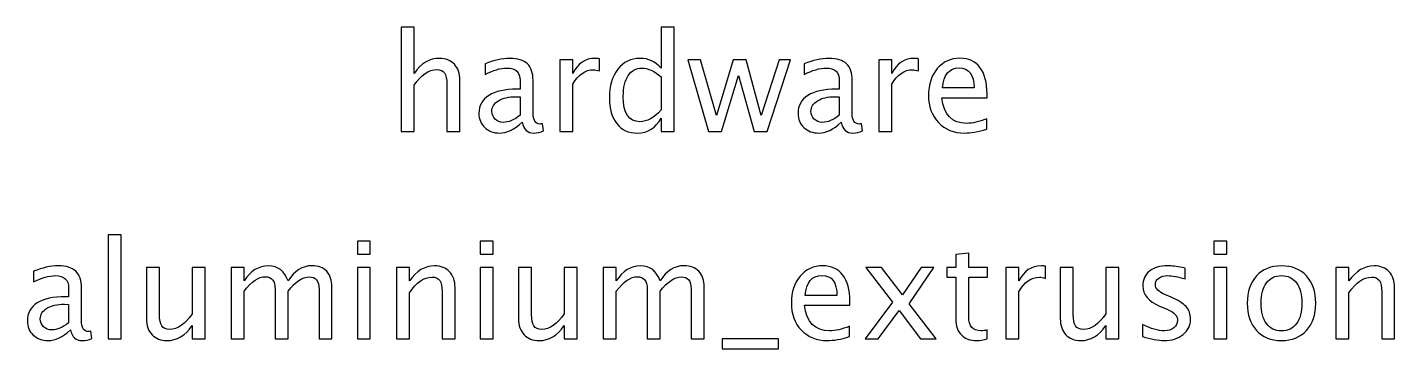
# Model space of a CAD drawing. Header units: centimetres. Extents: x -278 to 212, y -227 to 148.
# Drawn here: x -66.27 to -53.42, y 78.63 to 81.65 of the extents above; entities that cross this region are included whole.
import ezdxf

# ---------------------------------------------------------------- set-up
doc = ezdxf.new("R2010")
doc.units = ezdxf.units.CM
doc.header["$MEASUREMENT"] = 0
doc.layers.add('Layer 1', color=7, linetype='Continuous')

msp = doc.modelspace()

# ---------------------------------------------------------------- linework, layer by layer
at = {"layer": 'Layer 1'}
for points, knots in [([(-62.75251, 80.67044), (-62.75251, 80.67044), (-62.75251, 81.64961), (-62.75251, 81.64961), (-62.75251, 81.64961), (-62.75251, 81.64961), (-62.63059, 81.64961), (-62.63059, 81.64961), (-62.63059, 81.64961), (-62.63059, 81.64961), (-62.63059, 81.21633), (-62.63059, 81.21633), (-62.63059, 81.21633), (-62.56603, 81.31052), (-62.48687, 81.35751), (-62.39331, 81.35751), (-62.39331, 81.35751), (-62.33447, 81.35751), (-62.28769, 81.3391), (-62.25319, 81.30205), (-62.25319, 81.30205), (-62.21869, 81.26522), (-62.20133, 81.21548), (-62.20133, 81.15325), (-62.20133, 81.15325), (-62.20133, 81.15325), (-62.20133, 80.67044), (-62.20133, 80.67044), (-62.20133, 80.67044), (-62.20133, 80.67044), (-62.32325, 80.67044), (-62.32325, 80.67044), (-62.32325, 80.67044), (-62.32325, 80.67044), (-62.32325, 81.11346), (-62.32325, 81.11346), (-62.32325, 81.11346), (-62.32325, 81.16341), (-62.33066, 81.19897), (-62.34526, 81.22014), (-62.34526, 81.22014), (-62.36008, 81.24152), (-62.38442, 81.2521), (-62.4185, 81.2521), (-62.4185, 81.2521), (-62.49343, 81.2521), (-62.56413, 81.20321), (-62.63059, 81.10542), (-62.63059, 81.10542), (-62.63059, 81.10542), (-62.63059, 80.67044), (-62.63059, 80.67044), (-62.63059, 80.67044), (-62.63059, 80.67044), (-62.75251, 80.67044), (-62.75251, 80.67044)], [0, 0, 0, 0, 0.06666667, 0.06666667, 0.06666667, 0.06666667, 0.13333333, 0.13333333, 0.13333333, 0.13333333, 0.2, 0.2, 0.2, 0.2, 0.26666667, 0.26666667, 0.26666667, 0.26666667, 0.33333333, 0.33333333, 0.33333333, 0.33333333, 0.4, 0.4, 0.4, 0.4, 0.46666667, 0.46666667, 0.46666667, 0.46666667, 0.53333333, 0.53333333, 0.53333333, 0.53333333, 0.6, 0.6, 0.6, 0.6, 0.66666667, 0.66666667, 0.66666667, 0.66666667, 0.73333333, 0.73333333, 0.73333333, 0.73333333, 0.8, 0.8, 0.8, 0.8, 0.86666667, 0.86666667, 0.86666667, 0.86666667, 1, 1, 1, 1]), ([(-60.3103, 80.67044), (-60.3103, 80.67044), (-60.3103, 80.79681), (-60.3103, 80.79681), (-60.3103, 80.79681), (-60.36004, 80.7024), (-60.43497, 80.6552), (-60.53509, 80.6552), (-60.53509, 80.6552), (-60.61637, 80.6552), (-60.68029, 80.68462), (-60.72686, 80.74368), (-60.72686, 80.74368), (-60.77343, 80.80273), (-60.79671, 80.88338), (-60.79671, 80.98561), (-60.79671, 80.98561), (-60.79671, 81.09737), (-60.77025, 81.18733), (-60.71755, 81.25549), (-60.71755, 81.25549), (-60.66463, 81.32343), (-60.5952, 81.35751), (-60.50905, 81.35751), (-60.50905, 81.35751), (-60.42926, 81.35751), (-60.36279, 81.32703), (-60.3103, 81.26586), (-60.3103, 81.26586), (-60.3103, 81.26586), (-60.3103, 81.64961), (-60.3103, 81.64961), (-60.3103, 81.64961), (-60.3103, 81.64961), (-60.18838, 81.64961), (-60.18838, 81.64961), (-60.18838, 81.64961), (-60.18838, 81.64961), (-60.18838, 80.67044), (-60.18838, 80.67044), (-60.18838, 80.67044), (-60.18838, 80.67044), (-60.3103, 80.67044), (-60.3103, 80.67044)], [0, 0, 0, 0, 0.08333333, 0.08333333, 0.08333333, 0.08333333, 0.16666667, 0.16666667, 0.16666667, 0.16666667, 0.25, 0.25, 0.25, 0.25, 0.33333333, 0.33333333, 0.33333333, 0.33333333, 0.41666667, 0.41666667, 0.41666667, 0.41666667, 0.5, 0.5, 0.5, 0.5, 0.58333333, 0.58333333, 0.58333333, 0.58333333, 0.66666667, 0.66666667, 0.66666667, 0.66666667, 0.75, 0.75, 0.75, 0.75, 0.83333333, 0.83333333, 0.83333333, 0.83333333, 1, 1, 1, 1]), ([(-61.61734, 80.75617), (-61.69057, 80.68886), (-61.76106, 80.6552), (-61.82879, 80.6552), (-61.82879, 80.6552), (-61.88446, 80.6552), (-61.93082, 80.67256), (-61.96743, 80.70748), (-61.96743, 80.70748), (-62.00426, 80.74241), (-62.02268, 80.78643), (-62.02268, 80.83956), (-62.02268, 80.83956), (-62.02268, 80.91301), (-61.99178, 80.96953), (-61.92997, 81.0089), (-61.92997, 81.0089), (-61.86816, 81.04827), (-61.77947, 81.06795), (-61.6639, 81.06795), (-61.6639, 81.06795), (-61.6639, 81.06795), (-61.63533, 81.06795), (-61.63533, 81.06795), (-61.63533, 81.06795), (-61.63533, 81.06795), (-61.63533, 81.14902), (-61.63533, 81.14902), (-61.63533, 81.14902), (-61.63533, 81.22712), (-61.67597, 81.26607), (-61.75746, 81.26607), (-61.75746, 81.26607), (-61.82054, 81.26607), (-61.88954, 81.24617), (-61.96426, 81.20638), (-61.96426, 81.20638), (-61.96426, 81.20638), (-61.96426, 81.30671), (-61.96426, 81.30671), (-61.96426, 81.30671), (-61.88213, 81.34058), (-61.80466, 81.35751), (-61.73206, 81.35751), (-61.73206, 81.35751), (-61.65734, 81.35751), (-61.6021, 81.34058), (-61.56675, 81.3065), (-61.56675, 81.3065), (-61.53119, 81.27242), (-61.51341, 81.21993), (-61.51341, 81.14902), (-61.51341, 81.14902), (-61.51341, 81.14902), (-61.51341, 80.84485), (-61.51341, 80.84485), (-61.51341, 80.84485), (-61.51341, 80.77522), (-61.49203, 80.74029), (-61.44906, 80.74029), (-61.44906, 80.74029), (-61.44377, 80.74029), (-61.43594, 80.74114), (-61.42557, 80.74283), (-61.42557, 80.74283), (-61.42557, 80.74283), (-61.41689, 80.6751), (-61.41689, 80.6751), (-61.41689, 80.6751), (-61.44462, 80.66176), (-61.4751, 80.6552), (-61.50854, 80.6552), (-61.50854, 80.6552), (-61.56548, 80.6552), (-61.60167, 80.68886), (-61.61734, 80.75617)], [0, 0, 0, 0, 0.05, 0.05, 0.05, 0.05, 0.1, 0.1, 0.1, 0.1, 0.15, 0.15, 0.15, 0.15, 0.2, 0.2, 0.2, 0.2, 0.25, 0.25, 0.25, 0.25, 0.3, 0.3, 0.3, 0.3, 0.35, 0.35, 0.35, 0.35, 0.4, 0.4, 0.4, 0.4, 0.45, 0.45, 0.45, 0.45, 0.5, 0.5, 0.5, 0.5, 0.55, 0.55, 0.55, 0.55, 0.6, 0.6, 0.6, 0.6, 0.65, 0.65, 0.65, 0.65, 0.7, 0.7, 0.7, 0.7, 0.75, 0.75, 0.75, 0.75, 0.8, 0.8, 0.8, 0.8, 0.85, 0.85, 0.85, 0.85, 0.9, 0.9, 0.9, 0.9, 1, 1, 1, 1]), ([(-61.26301, 80.67044), (-61.26301, 80.67044), (-61.26301, 81.34354), (-61.26301, 81.34354), (-61.26301, 81.34354), (-61.26301, 81.34354), (-61.14109, 81.34354), (-61.14109, 81.34354), (-61.14109, 81.34354), (-61.14109, 81.34354), (-61.14109, 81.21633), (-61.14109, 81.21633), (-61.14109, 81.21633), (-61.09262, 81.31052), (-61.02234, 81.35751), (-60.93006, 81.35751), (-60.93006, 81.35751), (-60.91757, 81.35751), (-60.90445, 81.35645), (-60.8909, 81.35434), (-60.8909, 81.35434), (-60.8909, 81.35434), (-60.8909, 81.24025), (-60.8909, 81.24025), (-60.8909, 81.24025), (-60.91207, 81.24723), (-60.93069, 81.25083), (-60.94678, 81.25083), (-60.94678, 81.25083), (-61.02425, 81.25083), (-61.08902, 81.20511), (-61.14109, 81.11346), (-61.14109, 81.11346), (-61.14109, 81.11346), (-61.14109, 80.67044), (-61.14109, 80.67044), (-61.14109, 80.67044), (-61.14109, 80.67044), (-61.26301, 80.67044), (-61.26301, 80.67044)], [0, 0, 0, 0, 0.09090909, 0.09090909, 0.09090909, 0.09090909, 0.18181818, 0.18181818, 0.18181818, 0.18181818, 0.27272727, 0.27272727, 0.27272727, 0.27272727, 0.36363636, 0.36363636, 0.36363636, 0.36363636, 0.45454545, 0.45454545, 0.45454545, 0.45454545, 0.54545455, 0.54545455, 0.54545455, 0.54545455, 0.63636364, 0.63636364, 0.63636364, 0.63636364, 0.72727273, 0.72727273, 0.72727273, 0.72727273, 0.81818182, 0.81818182, 0.81818182, 0.81818182, 1, 1, 1, 1]), ([(-59.86538, 80.67044), (-59.86538, 80.67044), (-60.05842, 81.34354), (-60.05842, 81.34354), (-60.05842, 81.34354), (-60.05842, 81.34354), (-59.93946, 81.34354), (-59.93946, 81.34354), (-59.93946, 81.34354), (-59.93946, 81.34354), (-59.79151, 80.82094), (-59.79151, 80.82094), (-59.79151, 80.82094), (-59.79151, 80.82094), (-59.63191, 81.34354), (-59.63191, 81.34354), (-59.63191, 81.34354), (-59.63191, 81.34354), (-59.50999, 81.34354), (-59.50999, 81.34354), (-59.50999, 81.34354), (-59.50999, 81.34354), (-59.36966, 80.82178), (-59.36966, 80.82178), (-59.36966, 80.82178), (-59.36966, 80.82178), (-59.1999, 81.34354), (-59.1999, 81.34354), (-59.1999, 81.34354), (-59.1999, 81.34354), (-59.09576, 81.34354), (-59.09576, 81.34354), (-59.09576, 81.34354), (-59.09576, 81.34354), (-59.31547, 80.67044), (-59.31547, 80.67044), (-59.31547, 80.67044), (-59.31547, 80.67044), (-59.43739, 80.67044), (-59.43739, 80.67044), (-59.43739, 80.67044), (-59.43739, 80.67044), (-59.58175, 81.19537), (-59.58175, 81.19537), (-59.58175, 81.19537), (-59.58175, 81.19537), (-59.74346, 80.67044), (-59.74346, 80.67044), (-59.74346, 80.67044), (-59.74346, 80.67044), (-59.86538, 80.67044), (-59.86538, 80.67044)], [0, 0, 0, 0, 0.07142857, 0.07142857, 0.07142857, 0.07142857, 0.14285714, 0.14285714, 0.14285714, 0.14285714, 0.21428571, 0.21428571, 0.21428571, 0.21428571, 0.28571429, 0.28571429, 0.28571429, 0.28571429, 0.35714286, 0.35714286, 0.35714286, 0.35714286, 0.42857143, 0.42857143, 0.42857143, 0.42857143, 0.5, 0.5, 0.5, 0.5, 0.57142857, 0.57142857, 0.57142857, 0.57142857, 0.64285714, 0.64285714, 0.64285714, 0.64285714, 0.71428571, 0.71428571, 0.71428571, 0.71428571, 0.78571429, 0.78571429, 0.78571429, 0.78571429, 0.85714286, 0.85714286, 0.85714286, 0.85714286, 1, 1, 1, 1]), ([(-58.61866, 80.75617), (-58.69189, 80.68886), (-58.76238, 80.6552), (-58.83011, 80.6552), (-58.83011, 80.6552), (-58.88578, 80.6552), (-58.93214, 80.67256), (-58.96875, 80.70748), (-58.96875, 80.70748), (-59.00558, 80.74241), (-59.024, 80.78643), (-59.024, 80.83956), (-59.024, 80.83956), (-59.024, 80.91301), (-58.9931, 80.96953), (-58.93129, 81.0089), (-58.93129, 81.0089), (-58.86948, 81.04827), (-58.78079, 81.06795), (-58.66522, 81.06795), (-58.66522, 81.06795), (-58.66522, 81.06795), (-58.63665, 81.06795), (-58.63665, 81.06795), (-58.63665, 81.06795), (-58.63665, 81.06795), (-58.63665, 81.14902), (-58.63665, 81.14902), (-58.63665, 81.14902), (-58.63665, 81.22712), (-58.67729, 81.26607), (-58.75878, 81.26607), (-58.75878, 81.26607), (-58.82186, 81.26607), (-58.89086, 81.24617), (-58.96558, 81.20638), (-58.96558, 81.20638), (-58.96558, 81.20638), (-58.96558, 81.30671), (-58.96558, 81.30671), (-58.96558, 81.30671), (-58.88345, 81.34058), (-58.80598, 81.35751), (-58.73338, 81.35751), (-58.73338, 81.35751), (-58.65866, 81.35751), (-58.60342, 81.34058), (-58.56807, 81.3065), (-58.56807, 81.3065), (-58.53251, 81.27242), (-58.51473, 81.21993), (-58.51473, 81.14902), (-58.51473, 81.14902), (-58.51473, 81.14902), (-58.51473, 80.84485), (-58.51473, 80.84485), (-58.51473, 80.84485), (-58.51473, 80.77522), (-58.49335, 80.74029), (-58.45038, 80.74029), (-58.45038, 80.74029), (-58.44509, 80.74029), (-58.43726, 80.74114), (-58.42689, 80.74283), (-58.42689, 80.74283), (-58.42689, 80.74283), (-58.41821, 80.6751), (-58.41821, 80.6751), (-58.41821, 80.6751), (-58.44594, 80.66176), (-58.47642, 80.6552), (-58.50986, 80.6552), (-58.50986, 80.6552), (-58.5668, 80.6552), (-58.60299, 80.68886), (-58.61866, 80.75617)], [0, 0, 0, 0, 0.05, 0.05, 0.05, 0.05, 0.1, 0.1, 0.1, 0.1, 0.15, 0.15, 0.15, 0.15, 0.2, 0.2, 0.2, 0.2, 0.25, 0.25, 0.25, 0.25, 0.3, 0.3, 0.3, 0.3, 0.35, 0.35, 0.35, 0.35, 0.4, 0.4, 0.4, 0.4, 0.45, 0.45, 0.45, 0.45, 0.5, 0.5, 0.5, 0.5, 0.55, 0.55, 0.55, 0.55, 0.6, 0.6, 0.6, 0.6, 0.65, 0.65, 0.65, 0.65, 0.7, 0.7, 0.7, 0.7, 0.75, 0.75, 0.75, 0.75, 0.8, 0.8, 0.8, 0.8, 0.85, 0.85, 0.85, 0.85, 0.9, 0.9, 0.9, 0.9, 1, 1, 1, 1]), ([(-58.26433, 80.67044), (-58.26433, 80.67044), (-58.26433, 81.34354), (-58.26433, 81.34354), (-58.26433, 81.34354), (-58.26433, 81.34354), (-58.14241, 81.34354), (-58.14241, 81.34354), (-58.14241, 81.34354), (-58.14241, 81.34354), (-58.14241, 81.21633), (-58.14241, 81.21633), (-58.14241, 81.21633), (-58.09394, 81.31052), (-58.02366, 81.35751), (-57.93138, 81.35751), (-57.93138, 81.35751), (-57.91889, 81.35751), (-57.90577, 81.35645), (-57.89222, 81.35434), (-57.89222, 81.35434), (-57.89222, 81.35434), (-57.89222, 81.24025), (-57.89222, 81.24025), (-57.89222, 81.24025), (-57.91339, 81.24723), (-57.93201, 81.25083), (-57.9481, 81.25083), (-57.9481, 81.25083), (-58.02557, 81.25083), (-58.09034, 81.20511), (-58.14241, 81.11346), (-58.14241, 81.11346), (-58.14241, 81.11346), (-58.14241, 80.67044), (-58.14241, 80.67044), (-58.14241, 80.67044), (-58.14241, 80.67044), (-58.26433, 80.67044), (-58.26433, 80.67044)], [0, 0, 0, 0, 0.09090909, 0.09090909, 0.09090909, 0.09090909, 0.18181818, 0.18181818, 0.18181818, 0.18181818, 0.27272727, 0.27272727, 0.27272727, 0.27272727, 0.36363636, 0.36363636, 0.36363636, 0.36363636, 0.45454545, 0.45454545, 0.45454545, 0.45454545, 0.54545455, 0.54545455, 0.54545455, 0.54545455, 0.63636364, 0.63636364, 0.63636364, 0.63636364, 0.72727273, 0.72727273, 0.72727273, 0.72727273, 0.81818182, 0.81818182, 0.81818182, 0.81818182, 1, 1, 1, 1]), ([(-57.25066, 80.69203), (-57.33257, 80.66748), (-57.40264, 80.6552), (-57.46106, 80.6552), (-57.46106, 80.6552), (-57.56075, 80.6552), (-57.64182, 80.68822), (-57.70426, 80.75405), (-57.70426, 80.75405), (-57.7667, 80.81988), (-57.79803, 80.90518), (-57.79803, 81.01017), (-57.79803, 81.01017), (-57.79803, 81.11198), (-57.77051, 81.19559), (-57.71527, 81.26099), (-57.71527, 81.26099), (-57.66002, 81.32618), (-57.58933, 81.35878), (-57.50318, 81.35878), (-57.50318, 81.35878), (-57.42169, 81.35878), (-57.35861, 81.32978), (-57.31416, 81.27179), (-57.31416, 81.27179), (-57.26971, 81.21379), (-57.24748, 81.13166), (-57.24748, 81.02519), (-57.24748, 81.02519), (-57.24748, 81.02519), (-57.24812, 80.98794), (-57.24812, 80.98794), (-57.24812, 80.98794), (-57.24812, 80.98794), (-57.67357, 80.98794), (-57.67357, 80.98794), (-57.67357, 80.98794), (-57.65579, 80.82707), (-57.57726, 80.74664), (-57.4382, 80.74664), (-57.4382, 80.74664), (-57.38718, 80.74664), (-57.32474, 80.76103), (-57.25066, 80.78982), (-57.25066, 80.78982), (-57.25066, 80.78982), (-57.25066, 80.69203), (-57.25066, 80.69203)], [0, 0, 0, 0, 0.07692308, 0.07692308, 0.07692308, 0.07692308, 0.15384615, 0.15384615, 0.15384615, 0.15384615, 0.23076923, 0.23076923, 0.23076923, 0.23076923, 0.30769231, 0.30769231, 0.30769231, 0.30769231, 0.38461538, 0.38461538, 0.38461538, 0.38461538, 0.46153846, 0.46153846, 0.46153846, 0.46153846, 0.53846154, 0.53846154, 0.53846154, 0.53846154, 0.61538462, 0.61538462, 0.61538462, 0.61538462, 0.69230769, 0.69230769, 0.69230769, 0.69230769, 0.76923077, 0.76923077, 0.76923077, 0.76923077, 0.84615385, 0.84615385, 0.84615385, 0.84615385, 1, 1, 1, 1]), ([(-60.3103, 81.18246), (-60.37359, 81.23813), (-60.43349, 81.26607), (-60.49022, 81.26607), (-60.49022, 81.26607), (-60.5461, 81.26607), (-60.58928, 81.24279), (-60.61997, 81.19601), (-60.61997, 81.19601), (-60.65066, 81.14944), (-60.6659, 81.0834), (-60.6659, 80.99789), (-60.6659, 80.99789), (-60.6659, 80.84062), (-60.61383, 80.76188), (-60.50948, 80.76188), (-60.50948, 80.76188), (-60.44174, 80.76188), (-60.37528, 80.79892), (-60.3103, 80.87279), (-60.3103, 80.87279), (-60.3103, 80.87279), (-60.3103, 81.18246), (-60.3103, 81.18246)], [0, 0, 0, 0, 0.14285714, 0.14285714, 0.14285714, 0.14285714, 0.28571429, 0.28571429, 0.28571429, 0.28571429, 0.42857143, 0.42857143, 0.42857143, 0.42857143, 0.57142857, 0.57142857, 0.57142857, 0.57142857, 0.71428571, 0.71428571, 0.71428571, 0.71428571, 1, 1, 1, 1]), ([(-57.66722, 81.07938), (-57.66722, 81.07938), (-57.37004, 81.07938), (-57.37004, 81.07938), (-57.37004, 81.07938), (-57.37004, 81.20469), (-57.41682, 81.26734), (-57.51016, 81.26734), (-57.51016, 81.26734), (-57.60414, 81.26734), (-57.65642, 81.20469), (-57.66722, 81.07938)], [0, 0, 0, 0, 0.25, 0.25, 0.25, 0.25, 0.5, 0.5, 0.5, 0.5, 1, 1, 1, 1]), ([(-61.63533, 80.82263), (-61.63533, 80.82263), (-61.63533, 80.99556), (-61.63533, 80.99556), (-61.63533, 80.99556), (-61.63533, 80.99556), (-61.67449, 80.99683), (-61.67449, 80.99683), (-61.67449, 80.99683), (-61.74222, 80.99683), (-61.79683, 80.98434), (-61.83853, 80.95937), (-61.83853, 80.95937), (-61.88002, 80.93418), (-61.90076, 80.90095), (-61.90076, 80.85946), (-61.90076, 80.85946), (-61.90076, 80.83046), (-61.89039, 80.80591), (-61.86986, 80.7858), (-61.86986, 80.7858), (-61.84911, 80.76569), (-61.82392, 80.75553), (-61.79408, 80.75553), (-61.79408, 80.75553), (-61.74328, 80.75553), (-61.69036, 80.77797), (-61.63533, 80.82263)], [0, 0, 0, 0, 0.125, 0.125, 0.125, 0.125, 0.25, 0.25, 0.25, 0.25, 0.375, 0.375, 0.375, 0.375, 0.5, 0.5, 0.5, 0.5, 0.625, 0.625, 0.625, 0.625, 0.75, 0.75, 0.75, 0.75, 1, 1, 1, 1]), ([(-58.63665, 80.82263), (-58.63665, 80.82263), (-58.63665, 80.99556), (-58.63665, 80.99556), (-58.63665, 80.99556), (-58.63665, 80.99556), (-58.67581, 80.99683), (-58.67581, 80.99683), (-58.67581, 80.99683), (-58.74354, 80.99683), (-58.79815, 80.98434), (-58.83985, 80.95937), (-58.83985, 80.95937), (-58.88134, 80.93418), (-58.90208, 80.90095), (-58.90208, 80.85946), (-58.90208, 80.85946), (-58.90208, 80.83046), (-58.89171, 80.80591), (-58.87118, 80.7858), (-58.87118, 80.7858), (-58.85043, 80.76569), (-58.82524, 80.75553), (-58.7954, 80.75553), (-58.7954, 80.75553), (-58.7446, 80.75553), (-58.69168, 80.77797), (-58.63665, 80.82263)], [0, 0, 0, 0, 0.125, 0.125, 0.125, 0.125, 0.25, 0.25, 0.25, 0.25, 0.375, 0.375, 0.375, 0.375, 0.5, 0.5, 0.5, 0.5, 0.625, 0.625, 0.625, 0.625, 0.75, 0.75, 0.75, 0.75, 1, 1, 1, 1]), ([(-65.50567, 78.71887), (-65.50567, 78.71887), (-65.50567, 79.69804), (-65.50567, 79.69804), (-65.50567, 79.69804), (-65.50567, 79.69804), (-65.38375, 79.69804), (-65.38375, 79.69804), (-65.38375, 79.69804), (-65.38375, 79.69804), (-65.38375, 78.71887), (-65.38375, 78.71887), (-65.38375, 78.71887), (-65.38375, 78.71887), (-65.50567, 78.71887), (-65.50567, 78.71887)], [0, 0, 0, 0, 0.2, 0.2, 0.2, 0.2, 0.4, 0.4, 0.4, 0.4, 0.6, 0.6, 0.6, 0.6, 1, 1, 1, 1]), ([(-63.16463, 79.51516), (-63.16463, 79.51516), (-63.16463, 79.63708), (-63.16463, 79.63708), (-63.16463, 79.63708), (-63.16463, 79.63708), (-63.04271, 79.63708), (-63.04271, 79.63708), (-63.04271, 79.63708), (-63.04271, 79.63708), (-63.04271, 79.51516), (-63.04271, 79.51516), (-63.04271, 79.51516), (-63.04271, 79.51516), (-63.16463, 79.51516), (-63.16463, 79.51516)], [0, 0, 0, 0, 0.2, 0.2, 0.2, 0.2, 0.4, 0.4, 0.4, 0.4, 0.6, 0.6, 0.6, 0.6, 1, 1, 1, 1]), ([(-62.00935, 79.51516), (-62.00935, 79.51516), (-62.00935, 79.63708), (-62.00935, 79.63708), (-62.00935, 79.63708), (-62.00935, 79.63708), (-61.88743, 79.63708), (-61.88743, 79.63708), (-61.88743, 79.63708), (-61.88743, 79.63708), (-61.88743, 79.51516), (-61.88743, 79.51516), (-61.88743, 79.51516), (-61.88743, 79.51516), (-62.00935, 79.51516), (-62.00935, 79.51516)], [0, 0, 0, 0, 0.2, 0.2, 0.2, 0.2, 0.4, 0.4, 0.4, 0.4, 0.6, 0.6, 0.6, 0.6, 1, 1, 1, 1]), ([(-57.24579, 78.71908), (-57.28347, 78.70871), (-57.31627, 78.70363), (-57.344, 78.70363), (-57.344, 78.70363), (-57.40623, 78.70363), (-57.4547, 78.72141), (-57.48942, 78.75697), (-57.48942, 78.75697), (-57.52434, 78.79253), (-57.5417, 78.84185), (-57.5417, 78.90514), (-57.5417, 78.90514), (-57.5417, 78.90514), (-57.5417, 79.30053), (-57.5417, 79.30053), (-57.5417, 79.30053), (-57.5417, 79.30053), (-57.62594, 79.30053), (-57.62594, 79.30053), (-57.62594, 79.30053), (-57.62594, 79.30053), (-57.62594, 79.39197), (-57.62594, 79.39197), (-57.62594, 79.39197), (-57.62594, 79.39197), (-57.5417, 79.39197), (-57.5417, 79.39197), (-57.5417, 79.39197), (-57.5417, 79.39197), (-57.5417, 79.51368), (-57.5417, 79.51368), (-57.5417, 79.51368), (-57.5417, 79.51368), (-57.41978, 79.52532), (-57.41978, 79.52532), (-57.41978, 79.52532), (-57.41978, 79.52532), (-57.41978, 79.39197), (-57.41978, 79.39197), (-57.41978, 79.39197), (-57.41978, 79.39197), (-57.24325, 79.39197), (-57.24325, 79.39197), (-57.24325, 79.39197), (-57.24325, 79.39197), (-57.24325, 79.30053), (-57.24325, 79.30053), (-57.24325, 79.30053), (-57.24325, 79.30053), (-57.41978, 79.30053), (-57.41978, 79.30053), (-57.41978, 79.30053), (-57.41978, 79.30053), (-57.41978, 78.92715), (-57.41978, 78.92715), (-57.41978, 78.92715), (-57.41978, 78.8391), (-57.38147, 78.79507), (-57.30506, 78.79507), (-57.30506, 78.79507), (-57.28876, 78.79507), (-57.26907, 78.79782), (-57.24579, 78.80311), (-57.24579, 78.80311), (-57.24579, 78.80311), (-57.24579, 78.71908), (-57.24579, 78.71908)], [0, 0, 0, 0, 0.05555556, 0.05555556, 0.05555556, 0.05555556, 0.11111111, 0.11111111, 0.11111111, 0.11111111, 0.16666667, 0.16666667, 0.16666667, 0.16666667, 0.22222222, 0.22222222, 0.22222222, 0.22222222, 0.27777778, 0.27777778, 0.27777778, 0.27777778, 0.33333333, 0.33333333, 0.33333333, 0.33333333, 0.38888889, 0.38888889, 0.38888889, 0.38888889, 0.44444444, 0.44444444, 0.44444444, 0.44444444, 0.5, 0.5, 0.5, 0.5, 0.55555556, 0.55555556, 0.55555556, 0.55555556, 0.61111111, 0.61111111, 0.61111111, 0.61111111, 0.66666667, 0.66666667, 0.66666667, 0.66666667, 0.72222222, 0.72222222, 0.72222222, 0.72222222, 0.77777778, 0.77777778, 0.77777778, 0.77777778, 0.83333333, 0.83333333, 0.83333333, 0.83333333, 0.88888889, 0.88888889, 0.88888889, 0.88888889, 1, 1, 1, 1]), ([(-55.11642, 79.51516), (-55.11642, 79.51516), (-55.11642, 79.63708), (-55.11642, 79.63708), (-55.11642, 79.63708), (-55.11642, 79.63708), (-54.9945, 79.63708), (-54.9945, 79.63708), (-54.9945, 79.63708), (-54.9945, 79.63708), (-54.9945, 79.51516), (-54.9945, 79.51516), (-54.9945, 79.51516), (-54.9945, 79.51516), (-55.11642, 79.51516), (-55.11642, 79.51516)], [0, 0, 0, 0, 0.2, 0.2, 0.2, 0.2, 0.4, 0.4, 0.4, 0.4, 0.6, 0.6, 0.6, 0.6, 1, 1, 1, 1]), ([(-65.86, 78.8046), (-65.93323, 78.73729), (-66.00372, 78.70363), (-66.07145, 78.70363), (-66.07145, 78.70363), (-66.12712, 78.70363), (-66.17348, 78.72099), (-66.21009, 78.75591), (-66.21009, 78.75591), (-66.24692, 78.79084), (-66.26534, 78.83486), (-66.26534, 78.88799), (-66.26534, 78.88799), (-66.26534, 78.96144), (-66.23444, 79.01796), (-66.17263, 79.05733), (-66.17263, 79.05733), (-66.11082, 79.0967), (-66.02213, 79.11638), (-65.90656, 79.11638), (-65.90656, 79.11638), (-65.90656, 79.11638), (-65.87799, 79.11638), (-65.87799, 79.11638), (-65.87799, 79.11638), (-65.87799, 79.11638), (-65.87799, 79.19745), (-65.87799, 79.19745), (-65.87799, 79.19745), (-65.87799, 79.27555), (-65.91863, 79.3145), (-66.00012, 79.3145), (-66.00012, 79.3145), (-66.0632, 79.3145), (-66.1322, 79.2946), (-66.20692, 79.25481), (-66.20692, 79.25481), (-66.20692, 79.25481), (-66.20692, 79.35514), (-66.20692, 79.35514), (-66.20692, 79.35514), (-66.12479, 79.38901), (-66.04732, 79.40594), (-65.97472, 79.40594), (-65.97472, 79.40594), (-65.9, 79.40594), (-65.84476, 79.38901), (-65.80941, 79.35493), (-65.80941, 79.35493), (-65.77385, 79.32085), (-65.75607, 79.26836), (-65.75607, 79.19745), (-65.75607, 79.19745), (-65.75607, 79.19745), (-65.75607, 78.89328), (-65.75607, 78.89328), (-65.75607, 78.89328), (-65.75607, 78.82365), (-65.73469, 78.78872), (-65.69172, 78.78872), (-65.69172, 78.78872), (-65.68643, 78.78872), (-65.6786, 78.78957), (-65.66823, 78.79126), (-65.66823, 78.79126), (-65.66823, 78.79126), (-65.65955, 78.72353), (-65.65955, 78.72353), (-65.65955, 78.72353), (-65.68728, 78.71019), (-65.71776, 78.70363), (-65.7512, 78.70363), (-65.7512, 78.70363), (-65.80814, 78.70363), (-65.84433, 78.73729), (-65.86, 78.8046)], [0, 0, 0, 0, 0.05, 0.05, 0.05, 0.05, 0.1, 0.1, 0.1, 0.1, 0.15, 0.15, 0.15, 0.15, 0.2, 0.2, 0.2, 0.2, 0.25, 0.25, 0.25, 0.25, 0.3, 0.3, 0.3, 0.3, 0.35, 0.35, 0.35, 0.35, 0.4, 0.4, 0.4, 0.4, 0.45, 0.45, 0.45, 0.45, 0.5, 0.5, 0.5, 0.5, 0.55, 0.55, 0.55, 0.55, 0.6, 0.6, 0.6, 0.6, 0.65, 0.65, 0.65, 0.65, 0.7, 0.7, 0.7, 0.7, 0.75, 0.75, 0.75, 0.75, 0.8, 0.8, 0.8, 0.8, 0.85, 0.85, 0.85, 0.85, 0.9, 0.9, 0.9, 0.9, 1, 1, 1, 1]), ([(-64.35039, 78.71887), (-64.35039, 78.71887), (-64.35039, 79.39197), (-64.35039, 79.39197), (-64.35039, 79.39197), (-64.35039, 79.39197), (-64.22847, 79.39197), (-64.22847, 79.39197), (-64.22847, 79.39197), (-64.22847, 79.39197), (-64.22847, 79.26476), (-64.22847, 79.26476), (-64.22847, 79.26476), (-64.16899, 79.35895), (-64.09279, 79.40594), (-63.99945, 79.40594), (-63.99945, 79.40594), (-63.90949, 79.40594), (-63.84832, 79.35895), (-63.81572, 79.26476), (-63.81572, 79.26476), (-63.75793, 79.3598), (-63.68258, 79.40721), (-63.59008, 79.40721), (-63.59008, 79.40721), (-63.53103, 79.40721), (-63.4851, 79.38985), (-63.45229, 79.35493), (-63.45229, 79.35493), (-63.41948, 79.32), (-63.40297, 79.27111), (-63.40297, 79.20824), (-63.40297, 79.20824), (-63.40297, 79.20824), (-63.40297, 78.71887), (-63.40297, 78.71887), (-63.40297, 78.71887), (-63.40297, 78.71887), (-63.52489, 78.71887), (-63.52489, 78.71887), (-63.52489, 78.71887), (-63.52489, 78.71887), (-63.52489, 79.18814), (-63.52489, 79.18814), (-63.52489, 79.18814), (-63.52489, 79.26476), (-63.55537, 79.30307), (-63.61633, 79.30307), (-63.61633, 79.30307), (-63.67962, 79.30307), (-63.74608, 79.25841), (-63.81572, 79.16887), (-63.81572, 79.16887), (-63.81572, 79.16887), (-63.81572, 78.71887), (-63.81572, 78.71887), (-63.81572, 78.71887), (-63.81572, 78.71887), (-63.93764, 78.71887), (-63.93764, 78.71887), (-63.93764, 78.71887), (-63.93764, 78.71887), (-63.93764, 79.18856), (-63.93764, 79.18856), (-63.93764, 79.18856), (-63.93764, 79.26582), (-63.96854, 79.30434), (-64.03056, 79.30434), (-64.03056, 79.30434), (-64.09216, 79.30434), (-64.1582, 79.25947), (-64.22847, 79.16951), (-64.22847, 79.16951), (-64.22847, 79.16951), (-64.22847, 78.71887), (-64.22847, 78.71887), (-64.22847, 78.71887), (-64.22847, 78.71887), (-64.35039, 78.71887), (-64.35039, 78.71887)], [0, 0, 0, 0, 0.04761905, 0.04761905, 0.04761905, 0.04761905, 0.0952381, 0.0952381, 0.0952381, 0.0952381, 0.14285714, 0.14285714, 0.14285714, 0.14285714, 0.19047619, 0.19047619, 0.19047619, 0.19047619, 0.23809524, 0.23809524, 0.23809524, 0.23809524, 0.28571429, 0.28571429, 0.28571429, 0.28571429, 0.33333333, 0.33333333, 0.33333333, 0.33333333, 0.38095238, 0.38095238, 0.38095238, 0.38095238, 0.42857143, 0.42857143, 0.42857143, 0.42857143, 0.47619048, 0.47619048, 0.47619048, 0.47619048, 0.52380952, 0.52380952, 0.52380952, 0.52380952, 0.57142857, 0.57142857, 0.57142857, 0.57142857, 0.61904762, 0.61904762, 0.61904762, 0.61904762, 0.66666667, 0.66666667, 0.66666667, 0.66666667, 0.71428571, 0.71428571, 0.71428571, 0.71428571, 0.76190476, 0.76190476, 0.76190476, 0.76190476, 0.80952381, 0.80952381, 0.80952381, 0.80952381, 0.85714286, 0.85714286, 0.85714286, 0.85714286, 0.9047619, 0.9047619, 0.9047619, 0.9047619, 1, 1, 1, 1]), ([(-62.7976, 78.71887), (-62.7976, 78.71887), (-62.7976, 79.39197), (-62.7976, 79.39197), (-62.7976, 79.39197), (-62.7976, 79.39197), (-62.67568, 79.39197), (-62.67568, 79.39197), (-62.67568, 79.39197), (-62.67568, 79.39197), (-62.67568, 79.26476), (-62.67568, 79.26476), (-62.67568, 79.26476), (-62.61112, 79.35895), (-62.53196, 79.40594), (-62.4384, 79.40594), (-62.4384, 79.40594), (-62.37956, 79.40594), (-62.33278, 79.38753), (-62.29828, 79.35048), (-62.29828, 79.35048), (-62.26378, 79.31365), (-62.24642, 79.26391), (-62.24642, 79.20168), (-62.24642, 79.20168), (-62.24642, 79.20168), (-62.24642, 78.71887), (-62.24642, 78.71887), (-62.24642, 78.71887), (-62.24642, 78.71887), (-62.36834, 78.71887), (-62.36834, 78.71887), (-62.36834, 78.71887), (-62.36834, 78.71887), (-62.36834, 79.16189), (-62.36834, 79.16189), (-62.36834, 79.16189), (-62.36834, 79.21184), (-62.37575, 79.2474), (-62.39035, 79.26857), (-62.39035, 79.26857), (-62.40517, 79.28995), (-62.42951, 79.30053), (-62.46359, 79.30053), (-62.46359, 79.30053), (-62.53852, 79.30053), (-62.60922, 79.25164), (-62.67568, 79.15385), (-62.67568, 79.15385), (-62.67568, 79.15385), (-62.67568, 78.71887), (-62.67568, 78.71887), (-62.67568, 78.71887), (-62.67568, 78.71887), (-62.7976, 78.71887), (-62.7976, 78.71887)], [0, 0, 0, 0, 0.06666667, 0.06666667, 0.06666667, 0.06666667, 0.13333333, 0.13333333, 0.13333333, 0.13333333, 0.2, 0.2, 0.2, 0.2, 0.26666667, 0.26666667, 0.26666667, 0.26666667, 0.33333333, 0.33333333, 0.33333333, 0.33333333, 0.4, 0.4, 0.4, 0.4, 0.46666667, 0.46666667, 0.46666667, 0.46666667, 0.53333333, 0.53333333, 0.53333333, 0.53333333, 0.6, 0.6, 0.6, 0.6, 0.66666667, 0.66666667, 0.66666667, 0.66666667, 0.73333333, 0.73333333, 0.73333333, 0.73333333, 0.8, 0.8, 0.8, 0.8, 0.86666667, 0.86666667, 0.86666667, 0.86666667, 1, 1, 1, 1]), ([(-60.85407, 78.71887), (-60.85407, 78.71887), (-60.85407, 79.39197), (-60.85407, 79.39197), (-60.85407, 79.39197), (-60.85407, 79.39197), (-60.73215, 79.39197), (-60.73215, 79.39197), (-60.73215, 79.39197), (-60.73215, 79.39197), (-60.73215, 79.26476), (-60.73215, 79.26476), (-60.73215, 79.26476), (-60.67267, 79.35895), (-60.59647, 79.40594), (-60.50313, 79.40594), (-60.50313, 79.40594), (-60.41317, 79.40594), (-60.352, 79.35895), (-60.3194, 79.26476), (-60.3194, 79.26476), (-60.26161, 79.3598), (-60.18626, 79.40721), (-60.09376, 79.40721), (-60.09376, 79.40721), (-60.03471, 79.40721), (-59.98878, 79.38985), (-59.95597, 79.35493), (-59.95597, 79.35493), (-59.92316, 79.32), (-59.90665, 79.27111), (-59.90665, 79.20824), (-59.90665, 79.20824), (-59.90665, 79.20824), (-59.90665, 78.71887), (-59.90665, 78.71887), (-59.90665, 78.71887), (-59.90665, 78.71887), (-60.02857, 78.71887), (-60.02857, 78.71887), (-60.02857, 78.71887), (-60.02857, 78.71887), (-60.02857, 79.18814), (-60.02857, 79.18814), (-60.02857, 79.18814), (-60.02857, 79.26476), (-60.05905, 79.30307), (-60.12001, 79.30307), (-60.12001, 79.30307), (-60.1833, 79.30307), (-60.24976, 79.25841), (-60.3194, 79.16887), (-60.3194, 79.16887), (-60.3194, 79.16887), (-60.3194, 78.71887), (-60.3194, 78.71887), (-60.3194, 78.71887), (-60.3194, 78.71887), (-60.44132, 78.71887), (-60.44132, 78.71887), (-60.44132, 78.71887), (-60.44132, 78.71887), (-60.44132, 79.18856), (-60.44132, 79.18856), (-60.44132, 79.18856), (-60.44132, 79.26582), (-60.47222, 79.30434), (-60.53424, 79.30434), (-60.53424, 79.30434), (-60.59584, 79.30434), (-60.66188, 79.25947), (-60.73215, 79.16951), (-60.73215, 79.16951), (-60.73215, 79.16951), (-60.73215, 78.71887), (-60.73215, 78.71887), (-60.73215, 78.71887), (-60.73215, 78.71887), (-60.85407, 78.71887), (-60.85407, 78.71887)], [0, 0, 0, 0, 0.04761905, 0.04761905, 0.04761905, 0.04761905, 0.0952381, 0.0952381, 0.0952381, 0.0952381, 0.14285714, 0.14285714, 0.14285714, 0.14285714, 0.19047619, 0.19047619, 0.19047619, 0.19047619, 0.23809524, 0.23809524, 0.23809524, 0.23809524, 0.28571429, 0.28571429, 0.28571429, 0.28571429, 0.33333333, 0.33333333, 0.33333333, 0.33333333, 0.38095238, 0.38095238, 0.38095238, 0.38095238, 0.42857143, 0.42857143, 0.42857143, 0.42857143, 0.47619048, 0.47619048, 0.47619048, 0.47619048, 0.52380952, 0.52380952, 0.52380952, 0.52380952, 0.57142857, 0.57142857, 0.57142857, 0.57142857, 0.61904762, 0.61904762, 0.61904762, 0.61904762, 0.66666667, 0.66666667, 0.66666667, 0.66666667, 0.71428571, 0.71428571, 0.71428571, 0.71428571, 0.76190476, 0.76190476, 0.76190476, 0.76190476, 0.80952381, 0.80952381, 0.80952381, 0.80952381, 0.85714286, 0.85714286, 0.85714286, 0.85714286, 0.9047619, 0.9047619, 0.9047619, 0.9047619, 1, 1, 1, 1]), ([(-58.53928, 78.74046), (-58.62119, 78.71591), (-58.69126, 78.70363), (-58.74968, 78.70363), (-58.74968, 78.70363), (-58.84937, 78.70363), (-58.93044, 78.73665), (-58.99288, 78.80248), (-58.99288, 78.80248), (-59.05532, 78.86831), (-59.08665, 78.95361), (-59.08665, 79.0586), (-59.08665, 79.0586), (-59.08665, 79.16041), (-59.05913, 79.24402), (-59.00389, 79.30942), (-59.00389, 79.30942), (-58.94864, 79.37461), (-58.87795, 79.40721), (-58.7918, 79.40721), (-58.7918, 79.40721), (-58.71031, 79.40721), (-58.64723, 79.37821), (-58.60278, 79.32022), (-58.60278, 79.32022), (-58.55833, 79.26222), (-58.5361, 79.18009), (-58.5361, 79.07362), (-58.5361, 79.07362), (-58.5361, 79.07362), (-58.53674, 79.03637), (-58.53674, 79.03637), (-58.53674, 79.03637), (-58.53674, 79.03637), (-58.96219, 79.03637), (-58.96219, 79.03637), (-58.96219, 79.03637), (-58.94441, 78.8755), (-58.86588, 78.79507), (-58.72682, 78.79507), (-58.72682, 78.79507), (-58.6758, 78.79507), (-58.61336, 78.80946), (-58.53928, 78.83825), (-58.53928, 78.83825), (-58.53928, 78.83825), (-58.53928, 78.74046), (-58.53928, 78.74046)], [0, 0, 0, 0, 0.07692308, 0.07692308, 0.07692308, 0.07692308, 0.15384615, 0.15384615, 0.15384615, 0.15384615, 0.23076923, 0.23076923, 0.23076923, 0.23076923, 0.30769231, 0.30769231, 0.30769231, 0.30769231, 0.38461538, 0.38461538, 0.38461538, 0.38461538, 0.46153846, 0.46153846, 0.46153846, 0.46153846, 0.53846154, 0.53846154, 0.53846154, 0.53846154, 0.61538462, 0.61538462, 0.61538462, 0.61538462, 0.69230769, 0.69230769, 0.69230769, 0.69230769, 0.76923077, 0.76923077, 0.76923077, 0.76923077, 0.84615385, 0.84615385, 0.84615385, 0.84615385, 1, 1, 1, 1]), ([(-57.0718, 78.71887), (-57.0718, 78.71887), (-57.0718, 79.39197), (-57.0718, 79.39197), (-57.0718, 79.39197), (-57.0718, 79.39197), (-56.94988, 79.39197), (-56.94988, 79.39197), (-56.94988, 79.39197), (-56.94988, 79.39197), (-56.94988, 79.26476), (-56.94988, 79.26476), (-56.94988, 79.26476), (-56.90141, 79.35895), (-56.83113, 79.40594), (-56.73885, 79.40594), (-56.73885, 79.40594), (-56.72636, 79.40594), (-56.71324, 79.40488), (-56.69969, 79.40277), (-56.69969, 79.40277), (-56.69969, 79.40277), (-56.69969, 79.28868), (-56.69969, 79.28868), (-56.69969, 79.28868), (-56.72086, 79.29566), (-56.73948, 79.29926), (-56.75557, 79.29926), (-56.75557, 79.29926), (-56.83304, 79.29926), (-56.89781, 79.25354), (-56.94988, 79.16189), (-56.94988, 79.16189), (-56.94988, 79.16189), (-56.94988, 78.71887), (-56.94988, 78.71887), (-56.94988, 78.71887), (-56.94988, 78.71887), (-57.0718, 78.71887), (-57.0718, 78.71887)], [0, 0, 0, 0, 0.09090909, 0.09090909, 0.09090909, 0.09090909, 0.18181818, 0.18181818, 0.18181818, 0.18181818, 0.27272727, 0.27272727, 0.27272727, 0.27272727, 0.36363636, 0.36363636, 0.36363636, 0.36363636, 0.45454545, 0.45454545, 0.45454545, 0.45454545, 0.54545455, 0.54545455, 0.54545455, 0.54545455, 0.63636364, 0.63636364, 0.63636364, 0.63636364, 0.72727273, 0.72727273, 0.72727273, 0.72727273, 0.81818182, 0.81818182, 0.81818182, 0.81818182, 1, 1, 1, 1]), ([(-55.78804, 78.743), (-55.78804, 78.743), (-55.78804, 78.85476), (-55.78804, 78.85476), (-55.78804, 78.85476), (-55.70824, 78.81497), (-55.63903, 78.79507), (-55.57997, 78.79507), (-55.57997, 78.79507), (-55.54483, 78.79507), (-55.51562, 78.8046), (-55.49255, 78.82365), (-55.49255, 78.82365), (-55.46948, 78.84248), (-55.45784, 78.86619), (-55.45784, 78.89477), (-55.45784, 78.89477), (-55.45784, 78.93646), (-55.49022, 78.97097), (-55.55499, 78.99827), (-55.55499, 78.99827), (-55.55499, 78.99827), (-55.62633, 79.02854), (-55.62633, 79.02854), (-55.62633, 79.02854), (-55.73152, 79.07214), (-55.78423, 79.13522), (-55.78423, 79.21713), (-55.78423, 79.21713), (-55.78423, 79.27577), (-55.76349, 79.32191), (-55.722, 79.35556), (-55.722, 79.35556), (-55.68051, 79.38922), (-55.62357, 79.40594), (-55.5514, 79.40594), (-55.5514, 79.40594), (-55.51393, 79.40594), (-55.46736, 79.40086), (-55.41212, 79.39049), (-55.41212, 79.39049), (-55.41212, 79.39049), (-55.38672, 79.38562), (-55.38672, 79.38562), (-55.38672, 79.38562), (-55.38672, 79.38562), (-55.38672, 79.28402), (-55.38672, 79.28402), (-55.38672, 79.28402), (-55.45466, 79.30434), (-55.50885, 79.3145), (-55.54928, 79.3145), (-55.54928, 79.3145), (-55.58484, 79.3145), (-55.61299, 79.30667), (-55.63437, 79.29122), (-55.63437, 79.29122), (-55.65554, 79.27577), (-55.66612, 79.25502), (-55.66612, 79.22899), (-55.66612, 79.22899), (-55.66612, 79.19237), (-55.63649, 79.16125), (-55.57701, 79.13607), (-55.57701, 79.13607), (-55.57701, 79.13607), (-55.51838, 79.1113), (-55.51838, 79.1113), (-55.51838, 79.1113), (-55.45191, 79.08336), (-55.40492, 79.05373), (-55.37741, 79.02261), (-55.37741, 79.02261), (-55.34968, 78.9915), (-55.33592, 78.95255), (-55.33592, 78.90598), (-55.33592, 78.90598), (-55.33592, 78.84693), (-55.3592, 78.79846), (-55.40598, 78.76057), (-55.40598, 78.76057), (-55.45255, 78.72268), (-55.51224, 78.70363), (-55.58484, 78.70363), (-55.58484, 78.70363), (-55.64072, 78.70363), (-55.70824, 78.71675), (-55.78804, 78.743)], [0, 0, 0, 0, 0.04347826, 0.04347826, 0.04347826, 0.04347826, 0.08695652, 0.08695652, 0.08695652, 0.08695652, 0.13043478, 0.13043478, 0.13043478, 0.13043478, 0.17391304, 0.17391304, 0.17391304, 0.17391304, 0.2173913, 0.2173913, 0.2173913, 0.2173913, 0.26086957, 0.26086957, 0.26086957, 0.26086957, 0.30434783, 0.30434783, 0.30434783, 0.30434783, 0.34782609, 0.34782609, 0.34782609, 0.34782609, 0.39130435, 0.39130435, 0.39130435, 0.39130435, 0.43478261, 0.43478261, 0.43478261, 0.43478261, 0.47826087, 0.47826087, 0.47826087, 0.47826087, 0.52173913, 0.52173913, 0.52173913, 0.52173913, 0.56521739, 0.56521739, 0.56521739, 0.56521739, 0.60869565, 0.60869565, 0.60869565, 0.60869565, 0.65217391, 0.65217391, 0.65217391, 0.65217391, 0.69565217, 0.69565217, 0.69565217, 0.69565217, 0.73913043, 0.73913043, 0.73913043, 0.73913043, 0.7826087, 0.7826087, 0.7826087, 0.7826087, 0.82608696, 0.82608696, 0.82608696, 0.82608696, 0.86956522, 0.86956522, 0.86956522, 0.86956522, 0.91304348, 0.91304348, 0.91304348, 0.91304348, 1, 1, 1, 1]), ([(-54.48142, 78.70363), (-54.58027, 78.70363), (-54.65858, 78.73517), (-54.71616, 78.79825), (-54.71616, 78.79825), (-54.77394, 78.86132), (-54.80273, 78.94705), (-54.80273, 79.05521), (-54.80273, 79.05521), (-54.80273, 79.16316), (-54.77394, 79.24867), (-54.71616, 79.31154), (-54.71616, 79.31154), (-54.65858, 79.3744), (-54.58027, 79.40594), (-54.48142, 79.40594), (-54.48142, 79.40594), (-54.38257, 79.40594), (-54.30425, 79.3744), (-54.24668, 79.31154), (-54.24668, 79.31154), (-54.1889, 79.24867), (-54.16011, 79.16316), (-54.16011, 79.05521), (-54.16011, 79.05521), (-54.16011, 78.94705), (-54.1889, 78.86132), (-54.24668, 78.79825), (-54.24668, 78.79825), (-54.30425, 78.73517), (-54.38257, 78.70363), (-54.48142, 78.70363)], [0, 0, 0, 0, 0.11111111, 0.11111111, 0.11111111, 0.11111111, 0.22222222, 0.22222222, 0.22222222, 0.22222222, 0.33333333, 0.33333333, 0.33333333, 0.33333333, 0.44444444, 0.44444444, 0.44444444, 0.44444444, 0.55555556, 0.55555556, 0.55555556, 0.55555556, 0.66666667, 0.66666667, 0.66666667, 0.66666667, 0.77777778, 0.77777778, 0.77777778, 0.77777778, 1, 1, 1, 1]), ([(-53.96919, 78.71887), (-53.96919, 78.71887), (-53.96919, 79.39197), (-53.96919, 79.39197), (-53.96919, 79.39197), (-53.96919, 79.39197), (-53.84727, 79.39197), (-53.84727, 79.39197), (-53.84727, 79.39197), (-53.84727, 79.39197), (-53.84727, 79.26476), (-53.84727, 79.26476), (-53.84727, 79.26476), (-53.78271, 79.35895), (-53.70355, 79.40594), (-53.60999, 79.40594), (-53.60999, 79.40594), (-53.55115, 79.40594), (-53.50437, 79.38753), (-53.46987, 79.35048), (-53.46987, 79.35048), (-53.43537, 79.31365), (-53.41801, 79.26391), (-53.41801, 79.20168), (-53.41801, 79.20168), (-53.41801, 79.20168), (-53.41801, 78.71887), (-53.41801, 78.71887), (-53.41801, 78.71887), (-53.41801, 78.71887), (-53.53993, 78.71887), (-53.53993, 78.71887), (-53.53993, 78.71887), (-53.53993, 78.71887), (-53.53993, 79.16189), (-53.53993, 79.16189), (-53.53993, 79.16189), (-53.53993, 79.21184), (-53.54734, 79.2474), (-53.56194, 79.26857), (-53.56194, 79.26857), (-53.57676, 79.28995), (-53.6011, 79.30053), (-53.63518, 79.30053), (-53.63518, 79.30053), (-53.71011, 79.30053), (-53.78081, 79.25164), (-53.84727, 79.15385), (-53.84727, 79.15385), (-53.84727, 79.15385), (-53.84727, 78.71887), (-53.84727, 78.71887), (-53.84727, 78.71887), (-53.84727, 78.71887), (-53.96919, 78.71887), (-53.96919, 78.71887)], [0, 0, 0, 0, 0.06666667, 0.06666667, 0.06666667, 0.06666667, 0.13333333, 0.13333333, 0.13333333, 0.13333333, 0.2, 0.2, 0.2, 0.2, 0.26666667, 0.26666667, 0.26666667, 0.26666667, 0.33333333, 0.33333333, 0.33333333, 0.33333333, 0.4, 0.4, 0.4, 0.4, 0.46666667, 0.46666667, 0.46666667, 0.46666667, 0.53333333, 0.53333333, 0.53333333, 0.53333333, 0.6, 0.6, 0.6, 0.6, 0.66666667, 0.66666667, 0.66666667, 0.66666667, 0.73333333, 0.73333333, 0.73333333, 0.73333333, 0.8, 0.8, 0.8, 0.8, 0.86666667, 0.86666667, 0.86666667, 0.86666667, 1, 1, 1, 1]), ([(-64.717, 78.71887), (-64.717, 78.71887), (-64.717, 78.84545), (-64.717, 78.84545), (-64.717, 78.84545), (-64.78198, 78.75083), (-64.86093, 78.70363), (-64.95364, 78.70363), (-64.95364, 78.70363), (-65.01249, 78.70363), (-65.05926, 78.72205), (-65.09398, 78.75909), (-65.09398, 78.75909), (-65.1289, 78.79613), (-65.14626, 78.84587), (-65.14626, 78.90874), (-65.14626, 78.90874), (-65.14626, 78.90874), (-65.14626, 79.39197), (-65.14626, 79.39197), (-65.14626, 79.39197), (-65.14626, 79.39197), (-65.02434, 79.39197), (-65.02434, 79.39197), (-65.02434, 79.39197), (-65.02434, 79.39197), (-65.02434, 78.94853), (-65.02434, 78.94853), (-65.02434, 78.94853), (-65.02434, 78.89794), (-65.01693, 78.86217), (-65.00233, 78.841), (-65.00233, 78.841), (-64.98751, 78.81962), (-64.96296, 78.80904), (-64.92845, 78.80904), (-64.92845, 78.80904), (-64.85395, 78.80904), (-64.78325, 78.85794), (-64.717, 78.95594), (-64.717, 78.95594), (-64.717, 78.95594), (-64.717, 79.39197), (-64.717, 79.39197), (-64.717, 79.39197), (-64.717, 79.39197), (-64.59508, 79.39197), (-64.59508, 79.39197), (-64.59508, 79.39197), (-64.59508, 79.39197), (-64.59508, 78.71887), (-64.59508, 78.71887), (-64.59508, 78.71887), (-64.59508, 78.71887), (-64.717, 78.71887), (-64.717, 78.71887)], [0, 0, 0, 0, 0.06666667, 0.06666667, 0.06666667, 0.06666667, 0.13333333, 0.13333333, 0.13333333, 0.13333333, 0.2, 0.2, 0.2, 0.2, 0.26666667, 0.26666667, 0.26666667, 0.26666667, 0.33333333, 0.33333333, 0.33333333, 0.33333333, 0.4, 0.4, 0.4, 0.4, 0.46666667, 0.46666667, 0.46666667, 0.46666667, 0.53333333, 0.53333333, 0.53333333, 0.53333333, 0.6, 0.6, 0.6, 0.6, 0.66666667, 0.66666667, 0.66666667, 0.66666667, 0.73333333, 0.73333333, 0.73333333, 0.73333333, 0.8, 0.8, 0.8, 0.8, 0.86666667, 0.86666667, 0.86666667, 0.86666667, 1, 1, 1, 1]), ([(-63.16463, 78.71887), (-63.16463, 78.71887), (-63.16463, 79.39197), (-63.16463, 79.39197), (-63.16463, 79.39197), (-63.16463, 79.39197), (-63.04271, 79.39197), (-63.04271, 79.39197), (-63.04271, 79.39197), (-63.04271, 79.39197), (-63.04271, 78.71887), (-63.04271, 78.71887), (-63.04271, 78.71887), (-63.04271, 78.71887), (-63.16463, 78.71887), (-63.16463, 78.71887)], [0, 0, 0, 0, 0.2, 0.2, 0.2, 0.2, 0.4, 0.4, 0.4, 0.4, 0.6, 0.6, 0.6, 0.6, 1, 1, 1, 1]), ([(-62.00935, 78.71887), (-62.00935, 78.71887), (-62.00935, 79.39197), (-62.00935, 79.39197), (-62.00935, 79.39197), (-62.00935, 79.39197), (-61.88743, 79.39197), (-61.88743, 79.39197), (-61.88743, 79.39197), (-61.88743, 79.39197), (-61.88743, 78.71887), (-61.88743, 78.71887), (-61.88743, 78.71887), (-61.88743, 78.71887), (-62.00935, 78.71887), (-62.00935, 78.71887)], [0, 0, 0, 0, 0.2, 0.2, 0.2, 0.2, 0.4, 0.4, 0.4, 0.4, 0.6, 0.6, 0.6, 0.6, 1, 1, 1, 1]), ([(-61.22068, 78.71887), (-61.22068, 78.71887), (-61.22068, 78.84545), (-61.22068, 78.84545), (-61.22068, 78.84545), (-61.28566, 78.75083), (-61.36461, 78.70363), (-61.45732, 78.70363), (-61.45732, 78.70363), (-61.51617, 78.70363), (-61.56294, 78.72205), (-61.59766, 78.75909), (-61.59766, 78.75909), (-61.63258, 78.79613), (-61.64994, 78.84587), (-61.64994, 78.90874), (-61.64994, 78.90874), (-61.64994, 78.90874), (-61.64994, 79.39197), (-61.64994, 79.39197), (-61.64994, 79.39197), (-61.64994, 79.39197), (-61.52802, 79.39197), (-61.52802, 79.39197), (-61.52802, 79.39197), (-61.52802, 79.39197), (-61.52802, 78.94853), (-61.52802, 78.94853), (-61.52802, 78.94853), (-61.52802, 78.89794), (-61.52061, 78.86217), (-61.50601, 78.841), (-61.50601, 78.841), (-61.49119, 78.81962), (-61.46664, 78.80904), (-61.43213, 78.80904), (-61.43213, 78.80904), (-61.35763, 78.80904), (-61.28693, 78.85794), (-61.22068, 78.95594), (-61.22068, 78.95594), (-61.22068, 78.95594), (-61.22068, 79.39197), (-61.22068, 79.39197), (-61.22068, 79.39197), (-61.22068, 79.39197), (-61.09876, 79.39197), (-61.09876, 79.39197), (-61.09876, 79.39197), (-61.09876, 79.39197), (-61.09876, 78.71887), (-61.09876, 78.71887), (-61.09876, 78.71887), (-61.09876, 78.71887), (-61.22068, 78.71887), (-61.22068, 78.71887)], [0, 0, 0, 0, 0.06666667, 0.06666667, 0.06666667, 0.06666667, 0.13333333, 0.13333333, 0.13333333, 0.13333333, 0.2, 0.2, 0.2, 0.2, 0.26666667, 0.26666667, 0.26666667, 0.26666667, 0.33333333, 0.33333333, 0.33333333, 0.33333333, 0.4, 0.4, 0.4, 0.4, 0.46666667, 0.46666667, 0.46666667, 0.46666667, 0.53333333, 0.53333333, 0.53333333, 0.53333333, 0.6, 0.6, 0.6, 0.6, 0.66666667, 0.66666667, 0.66666667, 0.66666667, 0.73333333, 0.73333333, 0.73333333, 0.73333333, 0.8, 0.8, 0.8, 0.8, 0.86666667, 0.86666667, 0.86666667, 0.86666667, 1, 1, 1, 1]), ([(-58.95584, 79.12781), (-58.95584, 79.12781), (-58.65866, 79.12781), (-58.65866, 79.12781), (-58.65866, 79.12781), (-58.65866, 79.25312), (-58.70544, 79.31577), (-58.79878, 79.31577), (-58.79878, 79.31577), (-58.89276, 79.31577), (-58.94504, 79.25312), (-58.95584, 79.12781)], [0, 0, 0, 0, 0.25, 0.25, 0.25, 0.25, 0.5, 0.5, 0.5, 0.5, 1, 1, 1, 1]), ([(-58.39302, 78.71887), (-58.39302, 78.71887), (-58.13669, 79.06622), (-58.13669, 79.06622), (-58.13669, 79.06622), (-58.13669, 79.06622), (-58.3854, 79.39197), (-58.3854, 79.39197), (-58.3854, 79.39197), (-58.3854, 79.39197), (-58.23998, 79.39197), (-58.23998, 79.39197), (-58.23998, 79.39197), (-58.23998, 79.39197), (-58.04356, 79.13268), (-58.04356, 79.13268), (-58.04356, 79.13268), (-58.04356, 79.13268), (-57.86576, 79.39197), (-57.86576, 79.39197), (-57.86576, 79.39197), (-57.86576, 79.39197), (-57.74659, 79.39197), (-57.74659, 79.39197), (-57.74659, 79.39197), (-57.74659, 79.39197), (-57.97942, 79.05055), (-57.97942, 79.05055), (-57.97942, 79.05055), (-57.97942, 79.05055), (-57.72627, 78.71887), (-57.72627, 78.71887), (-57.72627, 78.71887), (-57.72627, 78.71887), (-57.87168, 78.71887), (-57.87168, 78.71887), (-57.87168, 78.71887), (-57.87168, 78.71887), (-58.07446, 78.98557), (-58.07446, 78.98557), (-58.07446, 78.98557), (-58.07446, 78.98557), (-58.27068, 78.71887), (-58.27068, 78.71887), (-58.27068, 78.71887), (-58.27068, 78.71887), (-58.39302, 78.71887), (-58.39302, 78.71887)], [0, 0, 0, 0, 0.07692308, 0.07692308, 0.07692308, 0.07692308, 0.15384615, 0.15384615, 0.15384615, 0.15384615, 0.23076923, 0.23076923, 0.23076923, 0.23076923, 0.30769231, 0.30769231, 0.30769231, 0.30769231, 0.38461538, 0.38461538, 0.38461538, 0.38461538, 0.46153846, 0.46153846, 0.46153846, 0.46153846, 0.53846154, 0.53846154, 0.53846154, 0.53846154, 0.61538462, 0.61538462, 0.61538462, 0.61538462, 0.69230769, 0.69230769, 0.69230769, 0.69230769, 0.76923077, 0.76923077, 0.76923077, 0.76923077, 0.84615385, 0.84615385, 0.84615385, 0.84615385, 1, 1, 1, 1]), ([(-56.13052, 78.71887), (-56.13052, 78.71887), (-56.13052, 78.84545), (-56.13052, 78.84545), (-56.13052, 78.84545), (-56.1955, 78.75083), (-56.27445, 78.70363), (-56.36716, 78.70363), (-56.36716, 78.70363), (-56.42601, 78.70363), (-56.47278, 78.72205), (-56.5075, 78.75909), (-56.5075, 78.75909), (-56.54242, 78.79613), (-56.55978, 78.84587), (-56.55978, 78.90874), (-56.55978, 78.90874), (-56.55978, 78.90874), (-56.55978, 79.39197), (-56.55978, 79.39197), (-56.55978, 79.39197), (-56.55978, 79.39197), (-56.43786, 79.39197), (-56.43786, 79.39197), (-56.43786, 79.39197), (-56.43786, 79.39197), (-56.43786, 78.94853), (-56.43786, 78.94853), (-56.43786, 78.94853), (-56.43786, 78.89794), (-56.43045, 78.86217), (-56.41585, 78.841), (-56.41585, 78.841), (-56.40103, 78.81962), (-56.37648, 78.80904), (-56.34197, 78.80904), (-56.34197, 78.80904), (-56.26747, 78.80904), (-56.19677, 78.85794), (-56.13052, 78.95594), (-56.13052, 78.95594), (-56.13052, 78.95594), (-56.13052, 79.39197), (-56.13052, 79.39197), (-56.13052, 79.39197), (-56.13052, 79.39197), (-56.0086, 79.39197), (-56.0086, 79.39197), (-56.0086, 79.39197), (-56.0086, 79.39197), (-56.0086, 78.71887), (-56.0086, 78.71887), (-56.0086, 78.71887), (-56.0086, 78.71887), (-56.13052, 78.71887), (-56.13052, 78.71887)], [0, 0, 0, 0, 0.06666667, 0.06666667, 0.06666667, 0.06666667, 0.13333333, 0.13333333, 0.13333333, 0.13333333, 0.2, 0.2, 0.2, 0.2, 0.26666667, 0.26666667, 0.26666667, 0.26666667, 0.33333333, 0.33333333, 0.33333333, 0.33333333, 0.4, 0.4, 0.4, 0.4, 0.46666667, 0.46666667, 0.46666667, 0.46666667, 0.53333333, 0.53333333, 0.53333333, 0.53333333, 0.6, 0.6, 0.6, 0.6, 0.66666667, 0.66666667, 0.66666667, 0.66666667, 0.73333333, 0.73333333, 0.73333333, 0.73333333, 0.8, 0.8, 0.8, 0.8, 0.86666667, 0.86666667, 0.86666667, 0.86666667, 1, 1, 1, 1]), ([(-55.11642, 78.71887), (-55.11642, 78.71887), (-55.11642, 79.39197), (-55.11642, 79.39197), (-55.11642, 79.39197), (-55.11642, 79.39197), (-54.9945, 79.39197), (-54.9945, 79.39197), (-54.9945, 79.39197), (-54.9945, 79.39197), (-54.9945, 78.71887), (-54.9945, 78.71887), (-54.9945, 78.71887), (-54.9945, 78.71887), (-55.11642, 78.71887), (-55.11642, 78.71887)], [0, 0, 0, 0, 0.2, 0.2, 0.2, 0.2, 0.4, 0.4, 0.4, 0.4, 0.6, 0.6, 0.6, 0.6, 1, 1, 1, 1]), ([(-54.48163, 78.79507), (-54.42131, 78.79507), (-54.37432, 78.81772), (-54.34087, 78.86323), (-54.34087, 78.86323), (-54.30764, 78.90852), (-54.29092, 78.97266), (-54.29092, 79.05521), (-54.29092, 79.05521), (-54.29092, 79.13755), (-54.30764, 79.20147), (-54.34087, 79.24677), (-54.34087, 79.24677), (-54.37432, 79.29185), (-54.42131, 79.3145), (-54.48163, 79.3145), (-54.48163, 79.3145), (-54.54217, 79.3145), (-54.58916, 79.29185), (-54.62218, 79.24677), (-54.62218, 79.24677), (-54.65541, 79.20147), (-54.67192, 79.13755), (-54.67192, 79.05521), (-54.67192, 79.05521), (-54.67192, 78.97266), (-54.65541, 78.90852), (-54.62218, 78.86323), (-54.62218, 78.86323), (-54.58916, 78.81772), (-54.54217, 78.79507), (-54.48163, 78.79507)], [0, 0, 0, 0, 0.11111111, 0.11111111, 0.11111111, 0.11111111, 0.22222222, 0.22222222, 0.22222222, 0.22222222, 0.33333333, 0.33333333, 0.33333333, 0.33333333, 0.44444444, 0.44444444, 0.44444444, 0.44444444, 0.55555556, 0.55555556, 0.55555556, 0.55555556, 0.66666667, 0.66666667, 0.66666667, 0.66666667, 0.77777778, 0.77777778, 0.77777778, 0.77777778, 1, 1, 1, 1]), ([(-65.87799, 78.87106), (-65.87799, 78.87106), (-65.87799, 79.04399), (-65.87799, 79.04399), (-65.87799, 79.04399), (-65.87799, 79.04399), (-65.91715, 79.04526), (-65.91715, 79.04526), (-65.91715, 79.04526), (-65.98488, 79.04526), (-66.03949, 79.03277), (-66.08119, 79.0078), (-66.08119, 79.0078), (-66.12268, 78.98261), (-66.14342, 78.94938), (-66.14342, 78.90789), (-66.14342, 78.90789), (-66.14342, 78.87889), (-66.13305, 78.85434), (-66.11252, 78.83423), (-66.11252, 78.83423), (-66.09177, 78.81412), (-66.06658, 78.80396), (-66.03674, 78.80396), (-66.03674, 78.80396), (-65.98594, 78.80396), (-65.93302, 78.8264), (-65.87799, 78.87106)], [0, 0, 0, 0, 0.125, 0.125, 0.125, 0.125, 0.25, 0.25, 0.25, 0.25, 0.375, 0.375, 0.375, 0.375, 0.5, 0.5, 0.5, 0.5, 0.625, 0.625, 0.625, 0.625, 0.75, 0.75, 0.75, 0.75, 1, 1, 1, 1]), ([(-59.73689, 78.62743), (-59.73689, 78.62743), (-59.73689, 78.71887), (-59.73689, 78.71887), (-59.73689, 78.71887), (-59.73689, 78.71887), (-59.20857, 78.71887), (-59.20857, 78.71887), (-59.20857, 78.71887), (-59.20857, 78.71887), (-59.20857, 78.62743), (-59.20857, 78.62743), (-59.20857, 78.62743), (-59.20857, 78.62743), (-59.73689, 78.62743), (-59.73689, 78.62743)], [0, 0, 0, 0, 0.2, 0.2, 0.2, 0.2, 0.4, 0.4, 0.4, 0.4, 0.6, 0.6, 0.6, 0.6, 1, 1, 1, 1])]:
    msp.add_open_spline(points, degree=3, knots=knots, dxfattribs=at)

doc.saveas('drawing.dxf')
